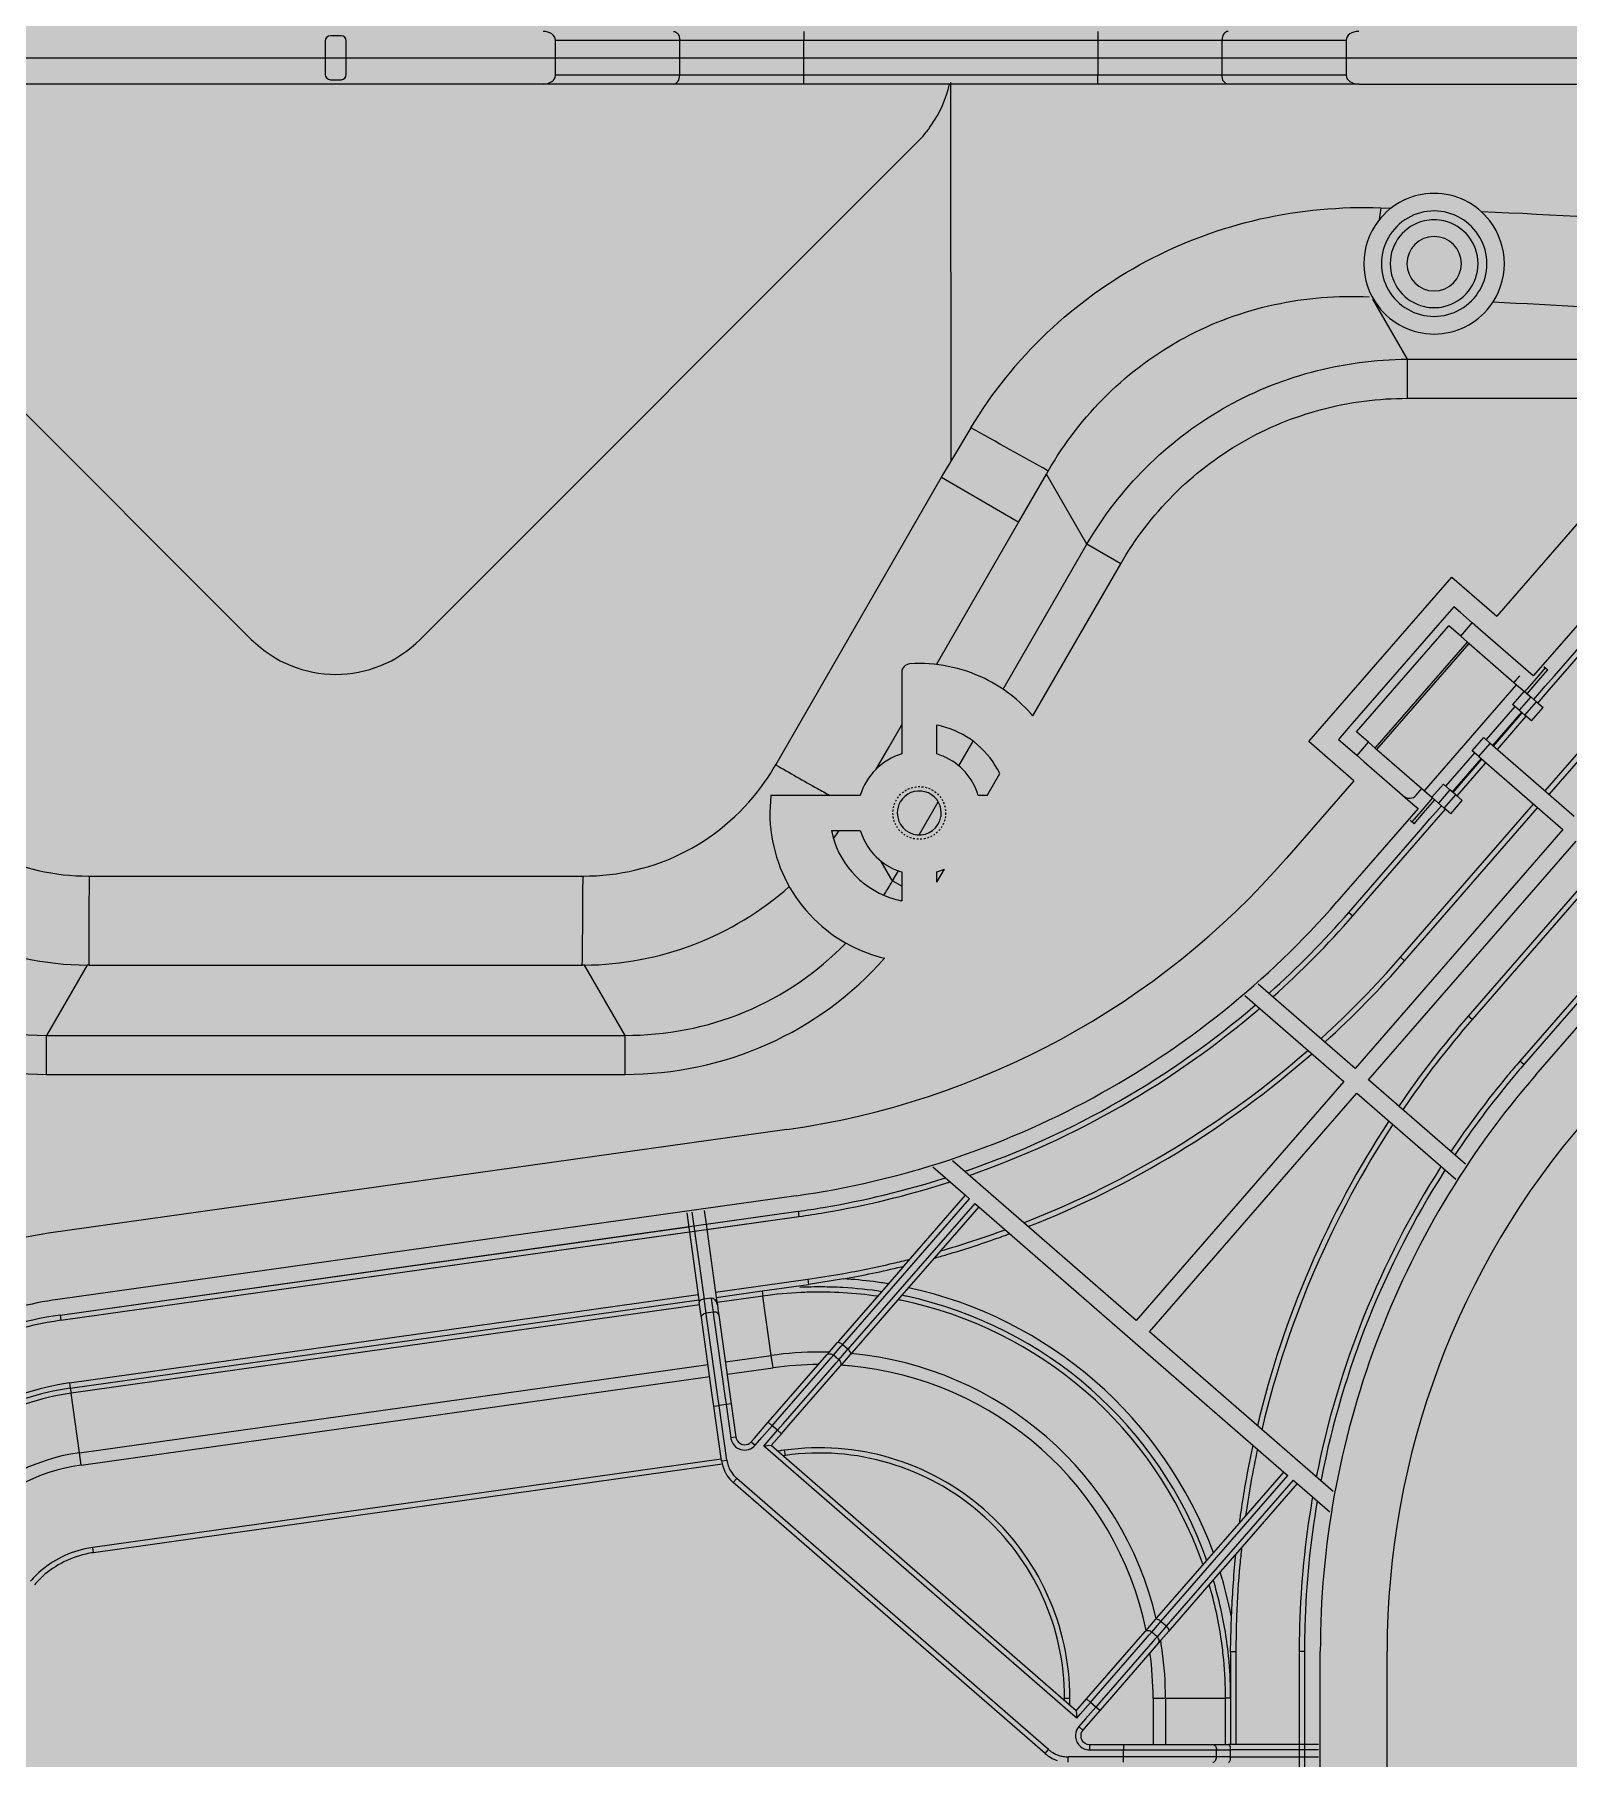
# Model space of a CAD drawing. Header units: millimetres. Extents: x -1070 to 42146, y 1440 to 12921.
# Drawn here: x 5969.6 to 6056.9, y 2921.1 to 3019.1 of the extents above; entities that cross this region are included whole.
import ezdxf

# ---------------------------------------------------------------- set-up
doc = ezdxf.new("R2010")
doc.units = ezdxf.units.MM
doc.linetypes.add('HIDDEN', pattern=[0.2, 0.1, -0.1])
doc.layers.add('DW-PLUS-XIANGTI隐藏线HIDDEN', color=7, linetype='Continuous')

msp = doc.modelspace()

# ---------------------------------------------------------------- hatches: boundary and pattern name
at = {"lineweight": -3}
h = msp.add_hatch(color=256, dxfattribs=at)
h.dxf.hatch_style = 1
h.paths.add_polyline_path([(5611.757, 3767.826), (5611.757, 2767.826), (6111.757, 2767.826), (6111.757, 3767.826)])

# ---------------------------------------------------------------- linework, layer by layer
at = {"color": 7, "linetype": 'Continuous', "lineweight": -3}
for p, q in [((6013.399, 3019.326), (6013.399, 3018.826)), ((6030.115, 3019.326), (6030.115, 3018.826)), ((5986.157, 3018.776), (5986.157, 3016.876)), ((5987.057, 3019.076), (5986.457, 3019.076)), ((5987.357, 3016.876), (5987.357, 3018.776)), ((5999.257, 3018.826), (6005.974, 3018.826)), ((5999.257, 3016.826), (5999.257, 3018.826)), ((6005.974, 3018.826), (6006.328, 3018.826)), ((6006.328, 3018.826), (6006.971, 3018.826)), ((6006.328, 3016.826), (6006.328, 3018.826)), ((6006.971, 3018.826), (6008.399, 3018.826)), ((6008.399, 3018.826), (6010.811, 3018.826)), ((6010.811, 3018.826), (6013.399, 3018.826)), ((6013.399, 3016.826), (6013.399, 3018.826)), ((6013.399, 3018.826), (6030.115, 3018.826)), ((6030.115, 3018.826), (6030.986, 3018.826)), ((6030.115, 3018.826), (6030.115, 3016.826)), ((6030.986, 3018.826), (6032.703, 3018.826)), ((6032.703, 3018.826), (6035.115, 3018.826)), ((6035.115, 3018.826), (6037.186, 3018.826)), ((6037.186, 3018.826), (6037.186, 3016.826)), ((6037.186, 3018.826), (6037.539, 3018.826)), ((6037.539, 3018.826), (6044.257, 3018.826)), ((6044.257, 3018.826), (6044.257, 3016.826)), ((5986.457, 3016.576), (5987.057, 3016.576)), ((6005.974, 3016.826), (5999.257, 3016.826)), ((6006.328, 3016.826), (6005.974, 3016.826)), ((6008.399, 3016.826), (6006.328, 3016.826)), ((6010.811, 3016.826), (6008.399, 3016.826)), ((6012.527, 3016.826), (6010.811, 3016.826)), ((6013.399, 3016.826), (6012.527, 3016.826)), ((6013.399, 3016.326), (6013.399, 3016.826)), ((6030.115, 3016.826), (6013.399, 3016.826)), ((6021.731, 3016.43), (6021.757, 2994.838)), ((6030.115, 3016.326), (6030.115, 3016.826)), ((6032.703, 3016.826), (6030.115, 3016.826)), ((6035.115, 3016.826), (6032.703, 3016.826)), ((6036.542, 3016.826), (6035.115, 3016.826)), ((6037.186, 3016.826), (6036.542, 3016.826)), ((6037.539, 3016.826), (6037.186, 3016.826)), ((6044.257, 3016.826), (6037.539, 3016.826)), ((5986.157, 3016.326), (5863.257, 3016.326)), ((5986.457, 3016.326), (5986.157, 3016.326)), ((5987.057, 3016.326), (5986.457, 3016.326)), ((5987.357, 3016.326), (5987.057, 3016.326)), ((5998.55, 3016.326), (5987.357, 3016.326)), ((5999.257, 3016.326), (5998.55, 3016.326)), ((6005.974, 3016.326), (5999.257, 3016.326)), ((6006.328, 3016.326), (6005.974, 3016.326)), ((6008.952, 3016.326), (6006.328, 3016.326)), ((6010.7, 3016.326), (6008.952, 3016.326)), ((6012.485, 3016.326), (6010.7, 3016.326)), ((6013.399, 3016.326), (6012.485, 3016.326)), ((6030.115, 3016.326), (6013.399, 3016.326)), ((6032.813, 3016.326), (6030.115, 3016.326)), ((6034.561, 3016.326), (6032.813, 3016.326)), ((6036.147, 3016.326), (6034.561, 3016.326)), ((6037.539, 3016.326), (6036.147, 3016.326)), ((6044.257, 3016.326), (6037.539, 3016.326)), ((6044.964, 3016.326), (6044.257, 3016.326)), ((6044.964, 3016.326), (6108.15, 3016.326)), ((5991.565, 2984.733), (6019.849, 3013.018)), ((5957.703, 3008.978), (5981.948, 2984.733)), ((6046.234, 3009.295), (6046.137, 3008.618)), ((6046.229, 3009.295), (6046.813, 3009.274)), ((6047.734, 3000.671), (6045.761, 3004.089)), ((6047.734, 3000.671), (6081.554, 3000.671)), ((6047.734, 2998.449), (6047.734, 3000.671)), ((6047.734, 2998.449), (6081.495, 2998.449)), ((6021.757, 2994.838), (6022.904, 2996.765)), ((6021.231, 2993.956), (6021.757, 2994.838)), ((6011.789, 2977.601), (6021.231, 2993.956)), ((6021.233, 2993.959), (6025.619, 2991.41)), ((6025.621, 2991.413), (6027.193, 2994.135)), ((6029.498, 2990.142), (6027.193, 2994.135)), ((6059.252, 2993.446), (6052.822, 2986.05)), ((6063.104, 2992.085), (6054.903, 2982.651)), ((6020.937, 2983.301), (6025.621, 2991.413)), ((6024.734, 2981.89), (6029.498, 2990.142)), ((6031.422, 2989.031), (6029.498, 2990.142)), ((6055.809, 2981.864), (6063.025, 2990.166)), ((6056.107, 2982.664), (6062.799, 2990.362)), ((6026.425, 2980.376), (6031.422, 2989.031)), ((6042.121, 2978.922), (6050.256, 2988.28)), ((6050.256, 2988.28), (6052.822, 2986.05)), ((6050.375, 2986.588), (6049.719, 2985.833)), ((6050.752, 2986.259), (6050.375, 2986.588)), ((6051.431, 2985.669), (6050.752, 2986.259)), ((6055.573, 2976.106), (6064.365, 2986.219)), ((6055.8, 2975.909), (6064.591, 2986.022)), ((6049.719, 2985.833), (6044.47, 2979.795)), ((6044.848, 2979.467), (6050.096, 2985.505)), ((6050.775, 2984.914), (6050.096, 2985.505)), ((6050.775, 2984.914), (6051.431, 2985.669)), ((6051.903, 2985.259), (6051.431, 2985.669)), ((6054.609, 2982.907), (6051.903, 2985.259)), ((6045.912, 2978.542), (6051.16, 2984.58)), ((6045.998, 2978.467), (6051.247, 2984.505)), ((6051.16, 2984.58), (6050.775, 2984.914)), ((6051.16, 2984.58), (6051.247, 2984.505)), ((6051.247, 2984.505), (6053.953, 2982.152)), ((6055.074, 2982.503), (6055.599, 2983.106)), ((6055.204, 2982.39), (6055.728, 2982.994)), ((6055.503, 2983.189), (6055.599, 2983.106)), ((6055.599, 2983.106), (6055.728, 2982.994)), ((6018.96, 2982.841), (6018.96, 2978.211)), ((6048.704, 2976.115), (6053.953, 2982.152)), ((6053.81, 2982.277), (6054.138, 2982.654)), ((6053.953, 2982.152), (6054.377, 2981.783)), ((6054.418, 2981.748), (6055.074, 2982.503)), ((6054.548, 2981.635), (6055.204, 2982.39)), ((6054.903, 2982.651), (6054.609, 2982.907)), ((6054.926, 2981.306), (6055.582, 2982.061)), ((6055.582, 2982.061), (6056.107, 2982.664)), ((6054.377, 2981.783), (6053.721, 2981.029)), ((6054.096, 2980.703), (6053.721, 2981.029)), ((6054.752, 2981.458), (6054.096, 2980.703)), ((6054.377, 2981.783), (6054.689, 2981.512)), ((6054.421, 2980.42), (6055.077, 2981.175)), ((6054.689, 2981.512), (6054.752, 2981.458)), ((6055.077, 2981.175), (6054.752, 2981.458)), ((6055.077, 2981.175), (6055.455, 2980.847)), ((6055.153, 2981.109), (6055.809, 2981.864)), ((6053.851, 2980.916), (6052.211, 2979.029)), ((6054.225, 2980.59), (6052.585, 2978.703)), ((6052.63, 2978.665), (6054.27, 2980.551)), ((6052.856, 2978.468), (6054.497, 2980.354)), ((6054.096, 2980.703), (6054.421, 2980.42)), ((6054.798, 2980.092), (6054.421, 2980.42)), ((6054.798, 2980.092), (6055.455, 2980.847)), ((6018.239, 2978.627), (6018.96, 2979.876)), ((6020.96, 2978.211), (6020.96, 2979.858)), ((6044.47, 2979.795), (6043.814, 2979.04)), ((6045.527, 2978.877), (6044.848, 2979.467)), ((6051.425, 2978.387), (6052.081, 2979.142)), ((6052.081, 2979.142), (6052.455, 2978.816)), ((6017.5, 2977.347), (6018.239, 2978.627)), ((6022.217, 2977.532), (6023.026, 2978.932)), ((6044.687, 2976.691), (6042.121, 2978.922)), ((6043.814, 2979.04), (6044.192, 2978.712)), ((6044.192, 2978.712), (6044.871, 2978.122)), ((6044.871, 2978.122), (6045.527, 2978.877)), ((6044.871, 2978.122), (6045.256, 2977.787)), ((6045.912, 2978.542), (6045.527, 2978.877)), ((6045.912, 2978.542), (6045.998, 2978.467)), ((6045.998, 2978.467), (6048.704, 2976.115)), ((6051.555, 2978.274), (6049.914, 2976.388)), ((6051.799, 2978.062), (6051.425, 2978.387)), ((6051.799, 2978.062), (6052.455, 2978.816)), ((6057.234, 2974.663), (6052.455, 2978.816)), ((6023.816, 2975.857), (6024.537, 2977.106)), ((6045.256, 2977.787), (6048.048, 2975.36)), ((6051.929, 2977.949), (6050.289, 2976.062)), ((6050.334, 2976.023), (6051.974, 2977.91)), ((6050.56, 2975.826), (6052.2, 2977.713)), ((6051.799, 2978.062), (6056.578, 2973.908)), ((6044.687, 2976.691), (6040.856, 2972.285)), ((6048.233, 2975.862), (6048.561, 2976.239)), ((6048.704, 2976.115), (6049.129, 2975.746)), ((6049.785, 2976.5), (6049.129, 2975.746)), ((6050.159, 2976.175), (6049.503, 2975.42)), ((6049.785, 2976.5), (6050.159, 2976.175)), ((6050.485, 2975.892), (6050.159, 2976.175)), ((6016.606, 2975.857), (6011.519, 2975.857)), ((6020.807, 2975.089), (6021.038, 2975.489)), ((6023.816, 2975.857), (6023.314, 2975.857)), ((6047.347, 2966.642), (6054.917, 2975.351)), ((6047.573, 2966.446), (6055.144, 2975.154)), ((6048.048, 2975.36), (6048.342, 2975.104)), ((6049.169, 2975.71), (6048.513, 2974.956)), ((6048.643, 2974.843), (6049.299, 2975.597)), ((6049.022, 2974.514), (6049.678, 2975.268)), ((6049.142, 2975.734), (6049.129, 2975.746)), ((6049.503, 2975.42), (6049.142, 2975.734)), ((6049.503, 2975.42), (6049.829, 2975.137)), ((6049.829, 2975.137), (6050.485, 2975.892)), ((6050.206, 2974.809), (6049.829, 2975.137)), ((6050.206, 2974.809), (6050.862, 2975.564)), ((6050.485, 2975.892), (6050.862, 2975.564)), ((6019.952, 2973.607), (6020.807, 2975.089)), ((6048.342, 2975.104), (6043.724, 2969.792)), ((6044.63, 2969.004), (6049.248, 2974.317)), ((6047.988, 2974.352), (6047.893, 2974.435)), ((6048.513, 2974.956), (6047.988, 2974.352)), ((6048.118, 2974.239), (6047.988, 2974.352)), ((6048.118, 2974.239), (6048.643, 2974.843)), ((6048.497, 2973.91), (6049.022, 2974.514)), ((6049.248, 2974.317), (6049.904, 2975.071)), ((6014.959, 2973.857), (6016.606, 2973.857)), ((6044.404, 2969.201), (6048.497, 2973.91)), ((6056.578, 2973.908), (6044.769, 2960.323)), ((6045.523, 2959.667), (6057.332, 2973.252)), ((5972.693, 2971.268), (6000.826, 2971.266)), ((6018.35, 2971.151), (6017.801, 2972.102)), ((6018.442, 2970.992), (6018.772, 2971.565)), ((6018.96, 2971.503), (6018.96, 2970.992)), ((6020.96, 2970.91), (6021.396, 2971.665)), ((6020.96, 2970.91), (6020.96, 2971.503)), ((6058.766, 2972.005), (6051.196, 2963.297)), ((6058.993, 2971.808), (6051.422, 2963.1)), ((6018.442, 2970.992), (6018.35, 2971.151)), ((6018.494, 2970.962), (6018.442, 2970.992)), ((6018.96, 2970.693), (6018.494, 2970.962)), ((6018.96, 2970.992), (6018.96, 2970.693)), ((6018.96, 2970.693), (6018.96, 2970.172)), ((6018.96, 2970.172), (6018.96, 2969.856)), ((6044.404, 2969.201), (6044.63, 2969.004)), ((6047.347, 2966.642), (6047.573, 2966.446)), ((5972.603, 2966.197), (5970.296, 2962.202)), ((5972.727, 2966.195), (6000.786, 2966.195)), ((6003.217, 2962.202), (6000.911, 2966.197)), ((6058.757, 2966.05), (6054.139, 2960.738)), ((6038.483, 2964.462), (6044.113, 2959.568)), ((6044.769, 2960.323), (6039.245, 2965.124)), ((6058.459, 2965.25), (6054.366, 2960.541)), ((6055.045, 2959.951), (6059.663, 2965.263)), ((6051.422, 2963.1), (6051.196, 2963.297)), ((5970.296, 2962.202), (6003.217, 2962.202)), ((5970.296, 2959.981), (5970.296, 2962.202)), ((6003.217, 2959.981), (6003.217, 2962.202)), ((6054.366, 2960.541), (6054.139, 2960.738)), ((5970.296, 2959.981), (6003.217, 2959.981)), ((6044.113, 2959.568), (6032.303, 2945.984)), ((6051.047, 2954.866), (6045.523, 2959.667)), ((6033.058, 2945.328), (6044.867, 2958.912)), ((6044.867, 2958.912), (6050.496, 2954.019)), ((6012.419, 2956.844), (5970.412, 2950.94)), ((6020.736, 2954.714), (6022.591, 2953.102)), ((6032.303, 2945.984), (6021.849, 2955.071)), ((6012.947, 2953.081), (5970.941, 2947.177)), ((6012.947, 2953.081), (5970.941, 2947.177)), ((6015.601, 2944.603), (6022.817, 2952.905)), ((6023.119, 2952.642), (6015.903, 2944.341)), ((6019.09, 2949.075), (6022.591, 2953.102)), ((6022.591, 2953.102), (6022.817, 2952.905)), ((6023.119, 2952.642), (6023.346, 2952.446)), ((5971.066, 2946.286), (6013.073, 2952.19)), ((5971.108, 2945.989), (6013.115, 2951.893)), ((6006.726, 2952.106), (6007.422, 2947.154)), ((6007.023, 2952.147), (6007.719, 2947.196)), ((6007.716, 2952.245), (6007.828, 2951.453)), ((6007.828, 2951.453), (6013.073, 2952.19)), ((6007.87, 2951.156), (6013.115, 2951.893)), ((6013.073, 2952.19), (6013.115, 2951.893)), ((6013.073, 2952.19), (6013.115, 2951.893)), ((6023.346, 2952.446), (6020.806, 2949.524)), ((6023.346, 2952.446), (6040.704, 2937.356)), ((5971.066, 2946.286), (6006.838, 2951.314)), ((5971.108, 2945.989), (6006.879, 2951.016)), ((6007.828, 2951.453), (6008.412, 2947.294)), ((6017.824, 2947.618), (6019.044, 2949.021)), ((6020.161, 2948.782), (6018.971, 2947.413)), ((6019.044, 2949.021), (6019.09, 2949.075)), ((6020.806, 2949.524), (6020.161, 2948.782)), ((6008.371, 2947.591), (6013.616, 2948.328)), ((6011.024, 2947.661), (6013.657, 2948.031)), ((6013.616, 2948.328), (6013.657, 2948.031)), ((6015.654, 2948.349), (6013.657, 2948.031)), ((5971.609, 2942.424), (6007.38, 2947.451)), ((5971.651, 2942.127), (6007.422, 2947.154)), ((6007.463, 2946.864), (5971.691, 2941.837)), ((6007.422, 2947.154), (6007.439, 2947.031)), ((6007.534, 2946.359), (6007.439, 2947.031)), ((6008.115, 2947.252), (6007.719, 2947.196)), ((6007.736, 2947.073), (6007.719, 2947.196)), ((6007.831, 2946.401), (6007.736, 2947.073)), ((6008.115, 2947.252), (6008.174, 2946.832)), ((6008.174, 2946.832), (6008.227, 2946.456)), ((6008.412, 2947.294), (6011.024, 2947.661)), ((6008.412, 2947.294), (6008.471, 2946.873)), ((6011.065, 2947.371), (6008.453, 2947.004)), ((6008.471, 2946.873), (6008.524, 2946.498)), ((6011.024, 2947.661), (6011.065, 2947.371)), ((6011.54, 2943.99), (6011.065, 2947.371)), ((6015.374, 2944.8), (6017.824, 2947.618)), ((6018.971, 2947.413), (6016.129, 2944.144)), ((5971.066, 2946.286), (5971.108, 2945.989)), ((6007.563, 2946.149), (6007.534, 2946.359)), ((6008.184, 2941.734), (6007.563, 2946.149)), ((6008.227, 2946.456), (6007.831, 2946.401)), ((6007.86, 2946.191), (6007.831, 2946.401)), ((6007.934, 2945.67), (6007.86, 2946.191)), ((6008.227, 2946.456), (6008.277, 2946.102)), ((6008.277, 2946.102), (6008.33, 2945.726)), ((6008.33, 2945.726), (6008.897, 2941.69)), ((6008.524, 2946.498), (6008.554, 2946.288)), ((6008.554, 2946.288), (6009.262, 2941.246)), ((6008.501, 2941.635), (6007.934, 2945.67)), ((6015.293, 2944.706), (6015.374, 2944.8)), ((6043.512, 2936.24), (6033.058, 2945.328)), ((6008.928, 2943.623), (6011.54, 2943.99)), ((6011.368, 2940.191), (6014.708, 2944.033)), ((6011.638, 2943.289), (6011.54, 2943.99)), ((6014.708, 2944.033), (6014.847, 2944.194)), ((6014.839, 2943.726), (6014.935, 2943.837)), ((6014.847, 2944.194), (6015.293, 2944.706)), ((6014.935, 2943.837), (6015.074, 2943.997)), ((6015.074, 2943.997), (6015.519, 2944.509)), ((6015.376, 2943.734), (6015.074, 2943.997)), ((6015.376, 2943.734), (6015.821, 2944.247)), ((6015.519, 2944.509), (6015.601, 2944.603)), ((6015.903, 2944.341), (6015.601, 2944.603)), ((6015.602, 2943.537), (6016.047, 2944.05)), ((6015.821, 2944.247), (6015.903, 2944.341)), ((6016.129, 2944.144), (6016.047, 2944.05)), ((5972.167, 2938.456), (6007.938, 2943.483)), ((5972.265, 2937.756), (6008.036, 2942.783)), ((6009.027, 2942.922), (6011.638, 2943.289)), ((6011.916, 2940.364), (6014.59, 2943.44)), ((6012.218, 2940.102), (6014.892, 2943.178)), ((6012.539, 2940.014), (6015.463, 2943.377)), ((6014.59, 2943.44), (6014.839, 2943.726)), ((6014.892, 2943.178), (6015.141, 2943.464)), ((6015.141, 2943.464), (6015.236, 2943.574)), ((6015.236, 2943.574), (6015.376, 2943.734)), ((6015.463, 2943.377), (6015.602, 2943.537)), ((5971.609, 2942.424), (5971.651, 2942.127)), ((5971.651, 2942.127), (5971.691, 2941.837)), ((5972.167, 2938.456), (5971.691, 2941.837)), ((6008.272, 2941.107), (6008.184, 2941.734)), ((6008.272, 2941.107), (6008.569, 2941.149)), ((6008.71, 2937.993), (6008.272, 2941.107)), ((6008.569, 2941.149), (6008.501, 2941.635)), ((6008.965, 2941.205), (6008.569, 2941.149)), ((6009.007, 2938.035), (6008.569, 2941.149)), ((6008.897, 2941.69), (6008.965, 2941.205)), ((6009.262, 2941.246), (6008.965, 2941.205)), ((6008.965, 2941.205), (6009.233, 2939.297)), ((6009.262, 2941.246), (6009.53, 2939.339)), ((6010.585, 2939.29), (6011.368, 2940.191)), ((6011.008, 2939.32), (6011.594, 2939.994)), ((6011.368, 2940.191), (6011.594, 2939.994)), ((6011.594, 2939.994), (6011.916, 2940.364)), ((6011.896, 2939.732), (6011.594, 2939.994)), ((6011.896, 2939.732), (6012.218, 2940.102)), ((6012.123, 2939.535), (6012.539, 2940.014)), ((6009.53, 2939.339), (6009.233, 2939.297)), ((6010.403, 2939.081), (6010.585, 2939.29)), ((6010.403, 2939.081), (6010.629, 2938.884)), ((6010.629, 2938.884), (6011.008, 2939.32)), ((6011.113, 2938.831), (6011.31, 2939.058)), ((6011.537, 2938.861), (6011.113, 2938.831)), ((6011.31, 2939.058), (6011.896, 2939.732)), ((6011.537, 2938.861), (6012.123, 2939.535)), ((6028.895, 2923.771), (6011.537, 2938.861)), ((6011.896, 2939.732), (6012.123, 2939.535)), ((5972.265, 2937.756), (5972.167, 2938.456)), ((6008.696, 2938.093), (5972.924, 2933.066)), ((6008.71, 2937.993), (6009.007, 2938.035)), ((6011.34, 2938.634), (6011.113, 2938.831)), ((6028.698, 2923.545), (6011.34, 2938.634)), ((6012.042, 2938.564), (6011.901, 2938.544)), ((6012.109, 2938.573), (6012.042, 2938.564)), ((6012.297, 2938.6), (6012.109, 2938.573)), ((6012.339, 2938.303), (6012.201, 2938.283)), ((6012.298, 2938.595), (6012.297, 2938.6)), ((6012.339, 2938.303), (6012.298, 2938.595)), ((6008.747, 2937.798), (5972.966, 2932.769)), ((6009.378, 2936.762), (6009.575, 2936.989)), ((6027.314, 2921.568), (6009.575, 2936.989)), ((6033.714, 2928.858), (6040.93, 2937.159)), ((6041.232, 2936.897), (6034.016, 2928.595)), ((6038.164, 2934.435), (6040.704, 2937.356)), ((6040.704, 2937.356), (6040.93, 2937.159)), ((6041.232, 2936.897), (6041.459, 2936.7)), ((6027.117, 2921.342), (6009.378, 2936.762)), ((6041.459, 2936.7), (6037.958, 2932.673)), ((6041.459, 2936.7), (6043.314, 2935.088)), ((6037.519, 2933.693), (6038.164, 2934.435)), ((5972.966, 2932.769), (5972.924, 2933.066)), ((6036.33, 2932.324), (6037.519, 2933.693)), ((6033.487, 2929.054), (6036.33, 2932.324)), ((6037.912, 2932.62), (6036.692, 2931.217)), ((6037.958, 2932.673), (6037.912, 2932.62)), ((6036.692, 2931.217), (6034.242, 2928.398)), ((6033.406, 2928.961), (6033.487, 2929.054)), ((6037.68, 2927.148), (6037.718, 2929.169)), ((6029.481, 2924.446), (6032.821, 2928.288)), ((6032.821, 2928.288), (6032.96, 2928.448)), ((6032.952, 2927.981), (6033.048, 2928.091)), ((6032.96, 2928.448), (6033.406, 2928.961)), ((6033.048, 2928.091), (6033.187, 2928.251)), ((6033.187, 2928.251), (6033.632, 2928.764)), ((6033.489, 2927.989), (6033.187, 2928.251)), ((6033.934, 2928.501), (6033.489, 2927.989)), ((6033.632, 2928.764), (6033.714, 2928.858)), ((6034.016, 2928.595), (6033.714, 2928.858)), ((6034.16, 2928.305), (6033.715, 2927.792)), ((6034.016, 2928.595), (6033.934, 2928.501)), ((6034.242, 2928.398), (6034.16, 2928.305)), ((6030.029, 2924.619), (6032.703, 2927.695)), ((6033.005, 2927.432), (6030.331, 2924.357)), ((6033.576, 2927.632), (6030.651, 2924.267)), ((6032.703, 2927.695), (6032.952, 2927.981)), ((6033.254, 2927.719), (6033.005, 2927.432)), ((6033.349, 2927.829), (6033.254, 2927.719)), ((6033.489, 2927.989), (6033.349, 2927.829)), ((6033.715, 2927.792), (6033.576, 2927.632)), ((6037.68, 2927.148), (6037.68, 2924.488)), ((6037.68, 2927.148), (6037.98, 2927.148)), ((6037.98, 2927.148), (6037.98, 2921.851)), ((6041.58, 2927.148), (6041.58, 2884.728)), ((6041.88, 2927.148), (6041.58, 2927.148)), ((6041.88, 2927.148), (6041.58, 2927.148)), ((6041.58, 2927.148), (6041.58, 2921.851)), ((6041.88, 2927.148), (6041.88, 2884.728)), ((6041.88, 2927.148), (6041.88, 2921.851)), ((6042.78, 2884.728), (6042.78, 2927.148)), ((6042.78, 2884.728), (6042.78, 2927.148)), ((6046.58, 2884.728), (6046.58, 2927.148)), ((6028.23, 2924.488), (6028.46, 2924.488)), ((6028.23, 2924.349), (6028.23, 2924.488)), ((6028.46, 2924.488), (6028.526, 2924.488)), ((6028.526, 2924.488), (6028.53, 2924.488)), ((6028.53, 2924.298), (6028.53, 2924.488)), ((6028.53, 2924.231), (6028.53, 2924.298)), ((6028.53, 2924.088), (6028.53, 2924.231)), ((6028.895, 2923.771), (6029.481, 2924.446)), ((6029.121, 2923.575), (6029.707, 2924.249)), ((6029.481, 2924.446), (6029.707, 2924.249)), ((6029.707, 2924.249), (6030.029, 2924.619)), ((6030.009, 2923.986), (6029.707, 2924.249)), ((6030.331, 2924.357), (6030.009, 2923.986)), ((6030.651, 2924.267), (6030.236, 2923.79)), ((6033.266, 2924.488), (6033.973, 2924.488)), ((6033.266, 2924.488), (6033.266, 2921.851)), ((6033.973, 2924.488), (6037.388, 2924.488)), ((6033.973, 2924.488), (6033.973, 2921.851)), ((6037.68, 2924.488), (6037.388, 2924.488)), ((6037.388, 2921.851), (6037.388, 2924.488)), ((6037.68, 2924.488), (6037.68, 2921.851)), ((6028.924, 2923.348), (6028.698, 2923.545)), ((6028.895, 2923.771), (6028.924, 2923.348)), ((6028.924, 2923.348), (6029.121, 2923.575)), ((6029.423, 2923.312), (6029.044, 2922.876)), ((6030.009, 2923.986), (6029.423, 2923.312)), ((6030.236, 2923.79), (6029.453, 2922.889)), ((6030.236, 2923.79), (6030.009, 2923.986)), ((6029.271, 2922.679), (6029.044, 2922.876)), ((6029.453, 2922.889), (6029.271, 2922.679)), ((6027.117, 2921.342), (6027.314, 2921.568)), ((6029.648, 2921.851), (6031.574, 2921.851)), ((6029.648, 2921.851), (6029.648, 2921.551)), ((6029.648, 2921.551), (6031.574, 2921.551)), ((6031.574, 2921.851), (6032.207, 2921.851)), ((6031.574, 2921.851), (6031.574, 2921.551)), ((6031.574, 2921.151), (6031.574, 2921.551)), ((6031.574, 2921.551), (6032.064, 2921.551)), ((6032.064, 2921.551), (6036.14, 2921.551)), ((6032.207, 2921.851), (6036.665, 2921.851)), ((6036.14, 2921.551), (6036.665, 2921.551)), ((6036.665, 2921.851), (6036.877, 2921.851)), ((6036.665, 2921.551), (6036.877, 2921.551)), ((6036.877, 2921.851), (6037.556, 2921.851)), ((6036.877, 2921.551), (6037.556, 2921.551)), ((6036.877, 2921.151), (6036.877, 2921.551)), ((6037.68, 2921.851), (6037.556, 2921.851)), ((6037.556, 2921.551), (6037.68, 2921.551)), ((6042.68, 2921.851), (6037.68, 2921.851)), ((6042.68, 2921.551), (6037.68, 2921.551)), ((6037.68, 2921.151), (6037.68, 2921.551)), ((6031.574, 2921.151), (6028.429, 2921.151)), ((6028.429, 2920.851), (6028.429, 2921.151)), ((6031.574, 2920.851), (6031.574, 2921.151)), ((6032.064, 2921.151), (6031.574, 2921.151)), ((6036.14, 2921.151), (6032.064, 2921.151)), ((6036.519, 2921.151), (6036.14, 2921.151)), ((6036.877, 2921.151), (6036.519, 2921.151)), ((6037.556, 2921.151), (6036.877, 2921.151)), ((6037.68, 2921.151), (6037.556, 2921.151)), ((6037.68, 2921.151), (6042.68, 2921.151))]:
    msp.add_line(p, q, dxfattribs=at)
at = {"color": 1, "lineweight": -3}
msp.add_line((5611.757, 3017.826), (6111.757, 3017.826), dxfattribs=at)
at = {"color": 7, "linetype": 'Continuous', "lineweight": -3}
for centre, radius, start, end in [((5986.457, 3018.776), 0.3, 90, 180), ((5987.057, 3018.776), 0.3, 0, 90), ((5986.457, 3016.876), 0.3, 180, 270), ((5987.057, 3016.876), 0.3, 270, 0), ((6015.041, 3017.826), 6.8, 325.75329, 347.25641), ((6015.041, 3017.826), 6.8, 315, 325.75329), ((6049.257, 3006.107), 4, 37.54339, 142.45661), ((6049.257, 3006.107), 4, 142.45661, 180), ((6049.257, 3006.107), 3, 120.0659, 180), ((6049.257, 3006.107), 2.5, 102.85635, 180), ((6049.257, 3006.107), 3, 59.93589, 120.0659), ((6049.257, 3006.107), 2.5, 77.14317, 102.85635), ((6049.257, 3006.107), 2.5, 0, 77.14317), ((6049.257, 3006.107), 3, 0, 59.93589), ((6023.065, 2366.021), 643.69, 86.321153, 87.427918), ((6049.257, 3006.107), 4, 0, 37.54339), ((6049.257, 3006.107), 1.55, 90, 180), ((6049.257, 3006.107), 1.55, 0, 90), ((6049.257, 3006.107), 4, 180, 217.54339), ((6049.257, 3006.107), 3, 180, 239.93589), ((6049.257, 3006.107), 2.5, 180, 257.14317), ((6049.257, 3006.107), 1.55, 180, 270), ((6049.257, 3006.107), 1.55, 270, 0), ((6049.257, 3006.107), 2.5, 282.85635, 0), ((6049.257, 3006.107), 3, 300.0659, 0), ((6049.257, 3006.107), 4, 322.45661, 0), ((6049.257, 3006.107), 4, 217.54339, 322.45661), ((6049.257, 3006.107), 2.5, 257.14317, 282.85635), ((6023.124, 2400.081), 604.555, 86.208671, 87.204929), ((6049.257, 3006.107), 3, 239.93589, 300.0659), ((5055.215, 1259.282), 1988.785, 60.739474, 60.884597), ((6041.809, 2985.679), 16.885, 149.25538, 149.9489), ((5986.757, 2989.542), 6.8, 225, 315), ((6019.46, 2982.841), 0.5, 93.58332, 180), ((6019.96, 2974.857), 8.5, 64.03426, 93.58332), ((6019.96, 2974.857), 8.5, 40.48472, 64.03426), ((6019.96, 2974.857), 5.1, 72.72231, 78.69227), ((6019.96, 2974.857), 5.1, 26.16772, 72.72231), ((6019.96, 2974.857), 3.5, 106.60155, 163.39845), ((6019.96, 2974.857), 3.5, 66.97683, 73.39845), ((6019.96, 2974.857), 3.5, 16.60155, 66.97683), ((6000.715, 2983.921), 12.751, 325.30361, 330.28458), ((6056.136, 3051.918), 86.532, 240.98946, 241.52108), ((6019.96, 2974.857), 8.5, 173.24367, 242.57735), ((6019.96, 2974.857), 1.25, 150, 180), ((6019.96, 2974.857), 1.25, 0, 150), ((6019.96, 2974.857), 1.25, 180, 349.51627), ((6019.96, 2974.857), 1.25, 349.51627, 0), ((6019.96, 2974.857), 5.1, 191.30773, 250.99781), ((6000.611, 2984.154), 18.029, 323.34728, 325.17108), ((6019.96, 2974.857), 3.5, 196.60155, 248.27691), ((6005.989, 3002.594), 46.2, 278, 319), ((6927.965, 2963.426), 955.274, 179.529704, 179.833952), ((5289.035, 2974.315), 711.798, 359.346405, 359.754658), ((6019.96, 2974.857), 3.5, 248.27691, 253.39845), ((6019.957, 2974.863), 3.507, 286.60891, 294.21423), ((6002.875, 2979.883), 17.927, 327.202, 329.75567), ((6003.005, 2979.807), 17.777, 329.75736, 330.27335), ((6019.96, 2974.857), 5.1, 250.99781, 256.15052), ((6019.96, 2974.857), 5.1, 256.15052, 258.69227), ((6005.989, 3002.594), 50, 308.75, 319), ((6005.989, 3002.594), 50.9, 311.74737, 319), ((6005.989, 3002.594), 51.2, 311.75065, 319), ((6019.96, 2974.857), 8.5, 242.57735, 256.60716), ((6005.989, 3002.594), 54.8, 312.26337, 319), ((6005.989, 3002.594), 55.1, 312.26623, 319), ((5972.361, 2938.731), 27.467, 89.23725, 89.49716), ((6001.179, 2938.775), 27.423, 90.56045, 90.82073), ((6005.989, 3002.594), 50.9, 289.17406, 310.57134), ((6005.989, 3002.594), 50.9, 289.17406, 310.57134), ((6005.989, 3002.594), 51.2, 289.17969, 310.56441), ((6005.989, 3002.594), 51.2, 289.17969, 310.56441), ((6005.989, 3002.594), 50, 298.5, 308.75), ((6005.989, 3002.594), 51.2, 310.56441, 310.62108), ((6092.78, 2927.148), 55.1, 139, 145.73377), ((6092.78, 2927.148), 54.8, 139, 145.73663), ((6005.989, 3002.594), 54.8, 291.47342, 311.1751), ((6005.989, 3002.594), 54.8, 291.47342, 311.1751), ((6005.989, 3002.594), 55.1, 291.47835, 311.1692), ((6005.989, 3002.594), 55.1, 291.47835, 311.1692), ((6005.989, 3002.594), 55.1, 311.1692, 311.21796), ((6092.78, 2927.148), 51.2, 139, 140.21219), ((6092.78, 2927.148), 50.9, 139, 140.22139), ((6092.78, 2927.148), 50, 139, 149.25), ((6092.78, 2927.148), 51.2, 140.21219, 146.24935), ((6092.78, 2927.148), 50.9, 140.22139, 146.25263), ((6005.989, 3002.594), 50, 288.25, 298.5), ((6005.989, 3002.594), 50, 288.25, 298.5), ((6092.78, 2927.148), 55.1, 146.8308, 166.52165), ((6092.78, 2927.148), 54.8, 146.8249, 166.52658), ((6092.78, 2927.148), 46.2, 139, 180), ((6092.78, 2927.148), 55.1, 146.78204, 146.8308), ((6005.989, 3002.594), 50, 278, 288.25), ((6005.989, 3002.594), 50, 278, 288.25), ((6092.78, 2927.148), 51.2, 147.43559, 168.82031), ((6092.78, 2927.148), 51.2, 147.43559, 168.82031), ((6092.78, 2927.148), 51.2, 147.37892, 147.43559), ((6092.78, 2927.148), 50.9, 147.42866, 147.58153), ((6005.989, 3002.594), 50.9, 279.62101, 287.67722), ((6005.989, 3002.594), 50.9, 279.62101, 287.67722), ((6005.989, 3002.594), 51.2, 279.6511, 287.67345), ((6005.989, 3002.594), 51.2, 279.6511, 287.67345), ((6005.989, 3002.594), 51.2, 287.67345, 287.8813), ((6005.989, 3002.594), 51.2, 287.67345, 287.8813), ((6005.989, 3002.594), 50.9, 288.98595, 289.17406), ((6005.989, 3002.594), 50.9, 288.98595, 289.17406), ((6092.78, 2927.148), 50.9, 147.58153, 168.82594), ((6092.78, 2927.148), 50.9, 147.58153, 168.82594), ((6092.78, 2927.148), 50, 149.25, 159.5), ((6005.989, 3002.594), 50.9, 278, 279.62101), ((6005.989, 3002.594), 50.9, 278, 279.62101), ((6005.989, 3002.594), 51.2, 278, 279.6511), ((6005.989, 3002.594), 51.2, 278, 279.6511), ((6005.989, 3002.594), 54.8, 291.3148, 291.47342), ((6005.989, 3002.594), 54.8, 291.3148, 291.47342), ((5973.724, 2927.372), 23.8, 98, 139), ((6005.989, 3002.594), 54.8, 286.07851, 290.12754), ((6005.989, 3002.594), 55.1, 286.38288, 289.51548), ((6005.989, 3002.594), 55.1, 289.51548, 290.29941), ((6005.989, 3002.594), 55.1, 290.12376, 290.29941), ((6005.989, 3002.594), 55.1, 285.59978, 286.38288), ((6005.989, 3002.594), 54.8, 280.07051, 283.1694), ((6005.989, 3002.594), 55.1, 280.09407, 283.60302), ((6005.989, 3002.594), 54.8, 283.1694, 284.20187), ((6005.989, 3002.594), 55.1, 283.60302, 283.7555), ((6014.28, 2924.488), 23.4, 91.61134, 92.72647), ((6005.989, 3002.594), 54.8, 278, 280.07051), ((6014.28, 2924.488), 23.4, 91.52647, 91.61134), ((6014.28, 2924.488), 23.4, 89.97838, 91.52647), ((6014.28, 2924.488), 23.4, 87.15609, 89.97838), ((6014.28, 2924.488), 23.4, 86.73109, 87.15609), ((6014.28, 2924.488), 23.4, 81.28886, 86.73109), ((6014.28, 2924.488), 23.9, 82.59543, 86.72412), ((6014.28, 2924.488), 23.9, 80.53455, 82.59543), ((6014.28, 2924.488), 23.9, 20.23805, 77.76195), ((5973.724, 2927.372), 20, 98, 111.66767), ((6014.28, 2924.488), 23.107, 92.58312, 98), ((6014.28, 2924.488), 23.107, 91.5218, 92.58312), ((6014.28, 2924.488), 23.107, 81.74895, 91.5218), ((6014.28, 2924.488), 23.107, 78.45202, 78.84679), ((6014.28, 2924.488), 23.107, 19.54798, 78.45202), ((6014.28, 2924.488), 23.4, 77.77751, 78.43613), ((6014.28, 2924.488), 23.4, 19.56387, 77.77751), ((5973.724, 2927.372), 19.1, 98, 135.5632), ((5973.724, 2927.372), 18.8, 98, 135.57998), ((6014.28, 2924.488), 19.693, 90.00105, 98), ((6014.28, 2924.488), 19.693, 88.74988, 90.00105), ((6014.28, 2924.488), 19.693, 88.4012, 88.74988), ((6014.28, 2924.488), 19.693, 13.26995, 84.73005), ((6092.78, 2927.148), 50, 159.5, 169.75), ((6092.78, 2927.148), 50, 159.5, 169.75), ((6014.28, 2924.488), 18.986, 90.17699, 98), ((6014.28, 2924.488), 18.986, 84.84763, 86.2804), ((6014.28, 2924.488), 18.986, 11.7196, 84.84763), ((5973.724, 2927.372), 15.2, 98, 139), ((5973.724, 2927.372), 14.9, 98, 139), ((5973.724, 2927.372), 14.607, 98, 139), ((6092.78, 2927.148), 54.8, 166.52658, 166.6852), ((6010.025, 2939.409), 0.8, 188, 202.70649), ((6010.025, 2939.409), 0.8, 202.70649, 238.93979), ((6010.025, 2939.409), 0.5, 188, 196.7333), ((6010.025, 2939.409), 0.5, 196.7333, 249.13342), ((6010.025, 2939.409), 0.8, 253.55056, 319), ((6010.025, 2939.409), 0.5, 249.13342, 266.60004), ((6010.025, 2939.409), 0.5, 266.60004, 319), ((6092.78, 2927.148), 55.1, 167.70059, 168.48477), ((5973.724, 2927.372), 11.193, 98, 139), ((6010.69, 2938.272), 2, 188, 206.22222), ((6010.69, 2938.272), 1.7, 188, 210.83255), ((6010.025, 2939.409), 0.8, 238.93979, 253.55056), ((6014.28, 2924.488), 14.25, 0, 98), ((6014.28, 2924.488), 13.95, 0, 98), ((6092.78, 2927.148), 55.1, 168.48477, 171.61737), ((6092.78, 2927.148), 54.8, 167.87246, 171.92149), ((5973.724, 2927.372), 10.486, 98, 139), ((6010.69, 2938.272), 2, 206.22222, 210.77778), ((6010.69, 2938.272), 2, 210.77778, 224.44444), ((6010.69, 2938.272), 1.7, 210.83255, 229), ((6092.78, 2927.148), 50.9, 168.82594, 169.01405), ((6092.78, 2927.148), 50.9, 168.82594, 169.01405), ((6010.69, 2938.272), 2, 224.44444, 229), ((6092.78, 2927.148), 51.2, 170.1187, 170.32655), ((6092.78, 2927.148), 51.2, 170.1187, 170.32655), ((6092.78, 2927.148), 50, 169.75, 180), ((6092.78, 2927.148), 50, 169.75, 180), ((6092.78, 2927.148), 55.1, 171.61737, 172.40022), ((6092.78, 2927.148), 51.2, 170.32655, 178.3489), ((6092.78, 2927.148), 51.2, 170.32655, 178.3489), ((6092.78, 2927.148), 50.9, 170.32278, 178.37899), ((6092.78, 2927.148), 50.9, 170.32278, 178.37899), ((5973.724, 2927.372), 5.75, 102.60306, 134.39694), ((5973.724, 2927.372), 5.75, 98, 102.60306), ((6092.78, 2927.148), 54.8, 173.79813, 174.83059), ((5973.724, 2927.372), 5.45, 102.58705, 134.41209), ((5973.724, 2927.372), 5.45, 98, 102.58705), ((6014.28, 2924.488), 23.107, 19.15321, 19.54798), ((6092.78, 2927.148), 55.1, 174.39695, 177.89666), ((6092.78, 2927.148), 55.1, 174.2445, 174.39695), ((6092.78, 2927.148), 54.8, 174.83059, 177.8999), ((5973.724, 2927.372), 5.75, 134.39694, 139), ((5973.724, 2927.372), 5.45, 134.41209, 139), ((6014.28, 2924.488), 23.4, 12.61961, 16.71114), ((6014.28, 2924.488), 23.9, 11.29632, 17.46545), ((6014.28, 2924.488), 23.107, 8.12537, 16.25105), ((6014.28, 2924.488), 23.4, 10.65324, 12.61961), ((6092.78, 2927.148), 54.8, 177.8999, 180), ((6014.28, 2924.488), 23.4, 6.87679, 10.65324), ((6092.78, 2927.148), 51.2, 178.3489, 180), ((6092.78, 2927.148), 51.2, 178.3489, 180), ((6092.78, 2927.148), 50.9, 178.37899, 180), ((6092.78, 2927.148), 50.9, 178.37899, 180), ((6014.28, 2924.488), 18.986, 0, 7.82301), ((6014.28, 2924.488), 19.693, 9.25012, 9.5988), ((6014.28, 2924.488), 19.693, 7.99897, 9.25012), ((6014.28, 2924.488), 19.693, 0, 7.99897), ((6014.28, 2924.488), 23.107, 5.41688, 8.12537), ((6014.28, 2924.488), 23.4, 5.07169, 6.87679), ((6014.28, 2924.488), 23.107, 0, 5.41688), ((6014.28, 2924.488), 23.4, 0, 5.07169), ((6029.648, 2922.351), 0.8, 175.44805, 197.302), ((6029.648, 2922.351), 0.8, 139, 175.44805), ((6029.648, 2922.351), 0.5, 147.7333, 191.40004), ((6029.648, 2922.351), 0.5, 191.40004, 200.13337), ((6029.648, 2922.351), 0.5, 200.13337, 270), ((6029.648, 2922.351), 0.5, 139, 147.7333), ((6028.429, 2922.851), 2, 229, 251.77777), ((6028.429, 2922.851), 1.7, 229, 242.59196), ((6028.429, 2922.851), 1.7, 242.59196, 251.83521), ((6028.429, 2922.851), 1.7, 251.83521, 260.94126), ((6029.648, 2922.351), 0.8, 197.302, 219.15237), ((6029.648, 2922.351), 0.8, 219.15237, 270), ((6028.429, 2922.851), 1.7, 260.94126, 270)]:
    msp.add_arc(centre, radius, start, end, dxfattribs=at)
for centre, major_axis, ratio, start_param, end_param in [((5998.55, 3018.826), (0.707, 0), 0.707107, 0, 1.570796), ((6044.964, 3018.826), (0.707, 0), 0.707107, 1.570796, 3.141593), ((5998.55, 3016.826), (-0.707, 0), 0.707107, 1.570796, 3.141593), ((6044.964, 3016.826), (-0.707, 0), 0.707107, 0, 1.570796), ((6047.853, 2976.192), (0.38, -0.33), 0.992546, -1.570796, 0), ((6008.174, 2946.832), (-0.059, 0.42), 0.707107, -1.570796, 0)]:
    msp.add_ellipse(centre, major_axis=major_axis, ratio=ratio, start_param=start_param, end_param=end_param, dxfattribs=at)
for points, knots in [([(6005.974, 3019.326), (6006.071, 3019.326), (6006.281, 3019.177), (6006.328, 3018.949), (6006.328, 3018.826)], [0, 0, 0, 0, 0.440213, 1, 1, 1, 1]), ([(6037.539, 3019.326), (6037.443, 3019.326), (6037.232, 3019.177), (6037.186, 3018.949), (6037.186, 3018.826)], [0, 0, 0, 0, 0.440213, 1, 1, 1, 1]), ([(6005.974, 3016.326), (6006.071, 3016.326), (6006.281, 3016.475), (6006.328, 3016.703), (6006.328, 3016.826)], [0, 0, 0, 0, 0.440213, 1, 1, 1, 1]), ([(6037.539, 3016.326), (6037.443, 3016.326), (6037.232, 3016.475), (6037.186, 3016.703), (6037.186, 3016.826)], [0, 0, 0, 0, 0.440213, 1, 1, 1, 1]), ([(6022.899, 2996.767), (6024.092, 2998.75), (6027.022, 3002.417), (6032.718, 3006.517), (6039.284, 3008.95), (6043.93, 3009.366), (6046.229, 3009.295)], [0, 0, 0, 0, 0.250628, 0.501101, 0.751007, 1, 1, 1, 1]), ([(6027.297, 2994.311), (6028.212, 2995.892), (6030.471, 2998.829), (6034.927, 3002.125), (6040.105, 3004.023), (6043.761, 3004.309), (6045.56, 3004.22)], [0, 0, 0, 0, 0.251273, 0.502374, 0.752299, 1, 1, 1, 1]), ([(6029.498, 2990.142), (6030.42, 2991.725), (6032.681, 2994.668), (6037.089, 2998.051), (6042.223, 3000.177), (6045.903, 3000.663), (6047.734, 3000.671)], [0, 0, 0, 0, 0.249998, 0.499999, 0.750001, 1, 1, 1, 1]), ([(6031.422, 2989.031), (6032.242, 2990.452), (6034.257, 2993.094), (6038.2, 2996.128), (6042.799, 2998.026), (6046.095, 2998.449), (6047.734, 2998.449)], [0, 0, 0, 0, 0.250003, 0.499999, 0.749996, 1, 1, 1, 1]), ([(5962.642, 2976.212), (5963.805, 2974.686), (5966.872, 2972.124), (5970.774, 2971.257), (5972.693, 2971.268)], [0, 0, 0, 0, 0.499963, 1, 1, 1, 1]), ([(6000.826, 2971.266), (6002.834, 2971.256), (6006.923, 2972.215), (6010.055, 2975.012), (6011.198, 2976.663)], [0, 0, 0, 0, 0.500031, 1, 1, 1, 1]), ([(5959.731, 2971.845), (5961.365, 2970.098), (5965.388, 2967.242), (5970.212, 2966.222), (5972.603, 2966.197)], [0, 0, 0, 0, 0.500078, 1, 1, 1, 1]), ([(6000.911, 2966.197), (6003.024, 2966.219), (6007.28, 2967.016), (6010.981, 2969.264), (6012.566, 2970.663)], [0, 0, 0, 0, 0.499915, 1, 1, 1, 1]), ([(5955.897, 2969.683), (5957.484, 2967.392), (5961.835, 2963.511), (5967.509, 2962.189), (5970.296, 2962.202)], [0, 0, 0, 0, 0.500017, 1, 1, 1, 1]), ([(6003.217, 2962.202), (6005.535, 2962.191), (6010.225, 2963.089), (6014.171, 2965.79), (6015.785, 2967.453)], [0, 0, 0, 0, 0.50003, 1, 1, 1, 1]), ([(5955.52, 2966.591), (5957.353, 2964.529), (5961.949, 2961.139), (5967.537, 2959.981), (5970.296, 2959.981)], [0, 0, 0, 0, 0.499996, 1, 1, 1, 1]), ([(6003.217, 2959.981), (6005.976, 2959.981), (6011.562, 2961.138), (6016.158, 2964.526), (6017.991, 2966.588)], [0, 0, 0, 0, 0.500032, 1, 1, 1, 1]), ([(6007.719, 2947.196), (6007.647, 2947.186), (6007.543, 2947.165), (6007.434, 2947.071), (6007.439, 2947.031)], [0, 0, 0, 0, 0.646601, 1, 1, 1, 1]), ([(6007.563, 2946.149), (6007.555, 2946.206), (6007.626, 2946.344), (6007.758, 2946.39), (6007.831, 2946.401)], [0, 0, 0, 0, 0.440213, 1, 1, 1, 1]), ([(6008.554, 2946.288), (6008.546, 2946.345), (6008.44, 2946.458), (6008.3, 2946.467), (6008.227, 2946.456)], [0, 0, 0, 0, 0.440213, 1, 1, 1, 1]), ([(6015.601, 2944.603), (6015.545, 2944.651), (6015.461, 2944.716), (6015.319, 2944.736), (6015.293, 2944.706)], [0, 0, 0, 0, 0.646601, 1, 1, 1, 1]), ([(6014.708, 2944.033), (6014.746, 2944.077), (6014.896, 2944.114), (6015.018, 2944.045), (6015.074, 2943.997)], [0, 0, 0, 0, 0.440213, 1, 1, 1, 1]), ([(6016.047, 2944.05), (6016.074, 2944.08), (6016.033, 2944.218), (6015.958, 2944.292), (6015.903, 2944.341)], [0, 0, 0, 0, 0.353399, 1, 1, 1, 1]), ([(6015.376, 2943.734), (6015.431, 2943.686), (6015.516, 2943.575), (6015.501, 2943.421), (6015.463, 2943.377)], [0, 0, 0, 0, 0.559787, 1, 1, 1, 1]), ([(6032.821, 2928.288), (6032.859, 2928.332), (6033.009, 2928.368), (6033.131, 2928.3), (6033.187, 2928.251)], [0, 0, 0, 0, 0.440213, 1, 1, 1, 1]), ([(6033.714, 2928.858), (6033.658, 2928.906), (6033.574, 2928.97), (6033.432, 2928.991), (6033.406, 2928.961)], [0, 0, 0, 0, 0.646578, 1, 1, 1, 1]), ([(6034.16, 2928.305), (6034.187, 2928.335), (6034.146, 2928.473), (6034.071, 2928.547), (6034.016, 2928.595)], [0, 0, 0, 0, 0.353422, 1, 1, 1, 1]), ([(6033.576, 2927.632), (6033.614, 2927.676), (6033.629, 2927.829), (6033.544, 2927.941), (6033.489, 2927.989)], [0, 0, 0, 0, 0.440213, 1, 1, 1, 1]), ([(6036.665, 2921.851), (6036.723, 2921.851), (6036.849, 2921.762), (6036.877, 2921.625), (6036.877, 2921.551)], [0, 0, 0, 0, 0.440213, 1, 1, 1, 1]), ([(6037.68, 2921.551), (6037.68, 2921.624), (6037.674, 2921.73), (6037.596, 2921.851), (6037.556, 2921.851)], [0, 0, 0, 0, 0.646578, 1, 1, 1, 1]), ([(6036.665, 2920.851), (6036.723, 2920.851), (6036.849, 2920.94), (6036.877, 2921.078), (6036.877, 2921.151)], [0, 0, 0, 0, 0.440213, 1, 1, 1, 1]), ([(6037.556, 2920.851), (6037.596, 2920.851), (6037.674, 2920.972), (6037.68, 2921.078), (6037.68, 2921.151)], [0, 0, 0, 0, 0.353422, 1, 1, 1, 1])]:
    msp.add_open_spline(points, degree=3, knots=knots, dxfattribs=at)
msp.add_open_spline([(6011.789, 2977.601), (6012.581, 2977.146), (6013.372, 2976.687), (6014.171, 2976.243)], degree=3, dxfattribs=at)
at = {"layer": 'DW-PLUS-XIANGTI隐藏线HIDDEN', "color": 5, "linetype": 'HIDDEN', "lineweight": -3}
msp.add_circle((6019.96, 2974.857), 1.5, dxfattribs=at)

doc.saveas('drawing.dxf')
